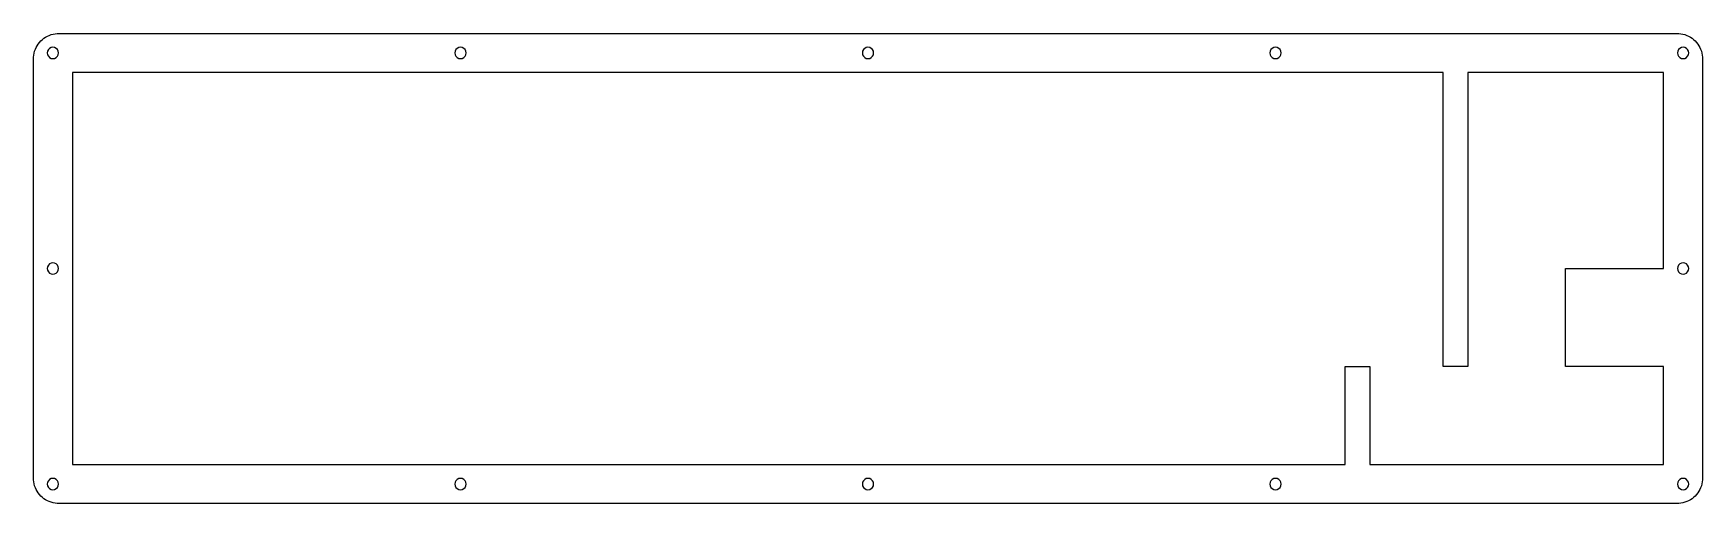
# Model space of a CAD drawing. Extents: x 0 to 325, y 0 to 92.
import ezdxf

# ---------------------------------------------------------------- set-up
doc = ezdxf.new("R2010")
doc.units = 0
doc.layers.get('0').update_dxf_attribs({"linetype": 'CONTINUOUS'})

msp = doc.modelspace()

# ---------------------------------------------------------------- linework, layer by layer
at = {"color": 0}
for p, q in [((2.48185, 90.8914), (2.82498, 91.083)), ((2.82498, 91.083), (3.18189, 91.2467)), ((3.18189, 91.2467), (3.54983, 91.3832)), ((3.54983, 91.3832), (3.9274, 91.4894)), ((3.9274, 91.4894), (4.3119, 91.5652)), ((4.3119, 91.5652), (4.70186, 91.6122)), ((4.70186, 91.6122), (5.09598, 91.627)), ((5.09598, 91.627), (319.858, 91.627)), ((319.858, 91.627), (320.251, 91.6122)), ((320.251, 91.6122), (320.64, 91.5652)), ((320.64, 91.5652), (321.025, 91.4894)), ((321.025, 91.4894), (321.404, 91.3832)), ((321.404, 91.3832), (321.772, 91.2467)), ((321.772, 91.2467), (322.129, 91.083)), ((322.129, 91.083), (322.471, 90.8914)), ((0.157097, 87.4102), (0.232888, 87.7947)), ((0.232888, 87.7947), (0.338998, 88.1726)), ((0.338998, 88.1726), (0.475424, 88.5402)), ((0.475424, 88.5402), (0.63941, 88.8972)), ((0.63941, 88.8972), (0.830957, 89.2404)), ((0.830957, 89.2404), (1.05006, 89.5657)), ((1.05006, 89.5657), (1.2926, 89.8744)), ((1.2926, 89.8744), (1.55994, 90.1622)), ((1.55994, 90.1622), (1.84795, 90.4296)), ((1.84795, 90.4296), (2.15663, 90.672)), ((2.15663, 90.672), (2.48185, 90.8914)), ((2.84841, 88.1669), (2.79604, 87.8279)), ((2.79604, 87.8279), (2.84841, 87.4875)), ((3.0055, 88.4742), (2.84841, 88.1669)), ((3.24804, 88.7166), (3.0055, 88.4742)), ((3.55533, 88.8739), (3.24804, 88.7166)), ((3.89573, 88.9275), (3.55533, 88.8739)), ((4.23471, 88.8739), (3.89573, 88.9275)), ((4.54201, 88.7166), (4.23471, 88.8739)), ((4.78455, 88.4742), (4.54201, 88.7166)), ((4.94164, 88.1669), (4.78455, 88.4742)), ((4.9954, 87.8279), (4.94164, 88.1669)), ((4.94164, 87.4875), (4.9954, 87.8279)), ((82.1394, 88.1669), (82.0857, 87.8265)), ((82.0857, 87.8265), (82.1394, 87.4875)), ((82.2949, 88.4742), (82.1394, 88.1669)), ((82.5391, 88.7166), (82.2949, 88.4742)), ((82.8449, 88.8739), (82.5391, 88.7166)), ((83.1854, 88.9261), (82.8449, 88.8739)), ((83.5258, 88.8739), (83.1854, 88.9261)), ((83.8331, 88.7166), (83.5258, 88.8739)), ((84.0754, 88.4742), (83.8331, 88.7166)), ((84.2328, 88.1669), (84.0754, 88.4742)), ((84.285, 87.8265), (84.2328, 88.1669)), ((84.2328, 87.4875), (84.285, 87.8265)), ((161.43, 88.1669), (161.376, 87.8265)), ((161.376, 87.8265), (161.43, 87.4875)), ((161.586, 88.4742), (161.43, 88.1669)), ((161.83, 88.7166), (161.586, 88.4742)), ((162.136, 88.8739), (161.83, 88.7166)), ((162.476, 88.9261), (162.136, 88.8739)), ((162.816, 88.8739), (162.476, 88.9261)), ((163.124, 88.7166), (162.816, 88.8739)), ((163.366, 88.4742), (163.124, 88.7166)), ((163.522, 88.1669), (163.366, 88.4742)), ((163.576, 87.8265), (163.522, 88.1669)), ((163.522, 87.4875), (163.576, 87.8265)), ((240.721, 88.1669), (240.667, 87.8265)), ((240.667, 87.8265), (240.721, 87.4875)), ((240.877, 88.4742), (240.721, 88.1669)), ((241.121, 88.7166), (240.877, 88.4742)), ((241.428, 88.8739), (241.121, 88.7166)), ((241.767, 88.9261), (241.428, 88.8739)), ((242.108, 88.8739), (241.767, 88.9261)), ((242.415, 88.7166), (242.108, 88.8739)), ((242.657, 88.4742), (242.415, 88.7166)), ((242.813, 88.1669), (242.657, 88.4742)), ((242.867, 87.8265), (242.813, 88.1669)), ((242.813, 87.4875), (242.867, 87.8265)), ((320.012, 88.1669), (319.959, 87.8265)), ((319.959, 87.8265), (320.012, 87.4875)), ((320.168, 88.4742), (320.012, 88.1669)), ((320.412, 88.7166), (320.168, 88.4742)), ((320.719, 88.8739), (320.412, 88.7166)), ((321.058, 88.9261), (320.719, 88.8739)), ((321.399, 88.8739), (321.058, 88.9261)), ((321.706, 88.7166), (321.399, 88.8739)), ((321.948, 88.4742), (321.706, 88.7166)), ((322.104, 88.1669), (321.948, 88.4742)), ((322.159, 87.8265), (322.104, 88.1669)), ((322.104, 87.4875), (322.159, 87.8265)), ((322.471, 90.8914), (322.797, 90.672)), ((322.797, 90.672), (323.106, 90.4296)), ((323.106, 90.4296), (323.394, 90.1622)), ((323.394, 90.1622), (323.66, 89.8744)), ((323.66, 89.8744), (323.904, 89.5657)), ((323.904, 89.5657), (324.122, 89.2404)), ((324.122, 89.2404), (324.313, 88.8972)), ((324.313, 88.8972), (324.477, 88.5402)), ((324.477, 88.5402), (324.613, 88.1726)), ((324.613, 88.1726), (324.721, 87.7947)), ((324.721, 87.7947), (324.797, 87.4102)), ((0.095085, 86.6263), (0.110243, 87.0204)), ((0.095085, 5.2269), (0.095085, 86.6263)), ((0.110243, 87.0204), (0.157097, 87.4102)), ((2.84841, 87.4875), (3.0055, 87.1802)), ((3.0055, 87.1802), (3.24804, 86.9379)), ((3.24804, 86.9379), (3.55533, 86.7805)), ((3.55533, 86.7805), (3.89573, 86.7269)), ((3.89573, 86.7269), (4.23471, 86.7805)), ((4.23471, 86.7805), (4.54201, 86.9379)), ((4.54201, 86.9379), (4.78455, 87.1802)), ((4.78455, 87.1802), (4.94164, 87.4875)), ((82.1394, 87.4875), (82.2949, 87.1802)), ((82.2949, 87.1802), (82.5391, 86.9379)), ((82.5391, 86.9379), (82.8449, 86.7805)), ((82.8449, 86.7805), (83.1854, 86.7269)), ((83.1854, 86.7269), (83.5258, 86.7805)), ((83.5258, 86.7805), (83.8331, 86.9379)), ((83.8331, 86.9379), (84.0754, 87.1802)), ((84.0754, 87.1802), (84.2328, 87.4875)), ((161.43, 87.4875), (161.586, 87.1802)), ((161.586, 87.1802), (161.83, 86.9379)), ((161.83, 86.9379), (162.136, 86.7805)), ((162.136, 86.7805), (162.476, 86.7269)), ((162.476, 86.7269), (162.816, 86.7805)), ((162.816, 86.7805), (163.124, 86.9379)), ((163.124, 86.9379), (163.366, 87.1802)), ((163.366, 87.1802), (163.522, 87.4875)), ((240.721, 87.4875), (240.877, 87.1802)), ((240.877, 87.1802), (241.121, 86.9379)), ((241.121, 86.9379), (241.428, 86.7805)), ((241.428, 86.7805), (241.767, 86.7269)), ((241.767, 86.7269), (242.108, 86.7805)), ((242.108, 86.7805), (242.415, 86.9379)), ((242.415, 86.9379), (242.657, 87.1802)), ((242.657, 87.1802), (242.813, 87.4875)), ((320.012, 87.4875), (320.168, 87.1802)), ((320.168, 87.1802), (320.412, 86.9379)), ((320.412, 86.9379), (320.719, 86.7805)), ((320.719, 86.7805), (321.058, 86.7269)), ((321.058, 86.7269), (321.399, 86.7805)), ((321.399, 86.7805), (321.706, 86.9379)), ((321.706, 86.9379), (321.948, 87.1802)), ((321.948, 87.1802), (322.104, 87.4875)), ((324.797, 87.4102), (324.843, 87.0204)), ((324.843, 87.0204), (324.859, 86.6263)), ((324.859, 86.6263), (324.859, 5.2269)), ((7.69497, 84.0274), (7.69497, 45.9274)), ((274.396, 84.0274), (7.69497, 84.0274)), ((274.396, 26.8773), (274.396, 84.0274)), ((317.259, 84.0274), (279.156, 84.0274)), ((279.156, 84.0274), (279.156, 26.8773)), ((317.259, 45.9274), (317.259, 84.0274)), ((2.84841, 46.2661), (2.79604, 45.9274)), ((2.79604, 45.9274), (2.84841, 45.587)), ((3.0055, 46.5737), (2.84841, 46.2661)), ((2.84841, 45.587), (3.0055, 45.2797)), ((3.24804, 46.8161), (3.0055, 46.5737)), ((3.55533, 46.9731), (3.24804, 46.8161)), ((3.89573, 47.027), (3.55533, 46.9731)), ((4.23471, 46.9731), (3.89573, 47.027)), ((4.54201, 46.8161), (4.23471, 46.9731)), ((4.78455, 46.5737), (4.54201, 46.8161)), ((4.94164, 46.2661), (4.78455, 46.5737)), ((4.78455, 45.2797), (4.94164, 45.587)), ((4.9954, 45.9274), (4.94164, 46.2661)), ((4.94164, 45.587), (4.9954, 45.9274)), ((7.69497, 45.9274), (7.69359, 45.9274)), ((7.69359, 45.9274), (7.69359, 26.8773)), ((298.209, 26.8773), (298.209, 45.9274)), ((298.209, 45.9274), (317.259, 45.9274)), ((320.012, 46.2661), (319.959, 45.9274)), ((319.959, 45.9274), (320.012, 45.587)), ((320.168, 46.5737), (320.012, 46.2661)), ((320.012, 45.587), (320.168, 45.2797)), ((320.412, 46.8161), (320.168, 46.5737)), ((320.719, 46.9731), (320.412, 46.8161)), ((321.058, 47.027), (320.719, 46.9731)), ((321.399, 46.9731), (321.058, 47.027)), ((321.706, 46.8161), (321.399, 46.9731)), ((321.948, 46.5737), (321.706, 46.8161)), ((322.104, 46.2661), (321.948, 46.5737)), ((321.948, 45.2797), (322.104, 45.587)), ((322.159, 45.9274), (322.104, 46.2661)), ((322.104, 45.587), (322.159, 45.9274)), ((3.0055, 45.2797), (3.24804, 45.037)), ((3.24804, 45.037), (3.55533, 44.8814)), ((3.55533, 44.8814), (3.89573, 44.8261)), ((3.89573, 44.8261), (4.23471, 44.8814)), ((4.23471, 44.8814), (4.54201, 45.037)), ((4.54201, 45.037), (4.78455, 45.2797)), ((320.168, 45.2797), (320.412, 45.037)), ((320.412, 45.037), (320.719, 44.8814)), ((320.719, 44.8814), (321.058, 44.8261)), ((321.058, 44.8261), (321.399, 44.8814)), ((321.399, 44.8814), (321.706, 45.037)), ((321.706, 45.037), (321.948, 45.2797)), ((7.69359, 26.8773), (7.69497, 26.8773)), ((7.69497, 26.8773), (7.69497, 7.82726)), ((255.345, 7.82726), (255.345, 26.8773)), ((255.345, 26.8773), (260.106, 26.8773)), ((260.106, 26.8773), (260.106, 7.82726)), ((279.156, 26.8773), (274.396, 26.8773)), ((317.259, 26.8773), (298.209, 26.8773)), ((317.259, 7.82726), (317.259, 26.8773)), ((7.69497, 7.82726), (255.345, 7.82726)), ((260.106, 7.82726), (317.259, 7.82726)), ((0.110243, 4.83415), (0.095085, 5.2269)), ((0.157097, 4.44419), (0.110243, 4.83415)), ((0.232888, 4.05832), (0.157097, 4.44419)), ((0.338998, 3.68074), (0.232888, 4.05832)), ((0.475424, 3.31281), (0.338998, 3.68074)), ((0.63941, 2.95727), (0.475424, 3.31281)), ((2.84841, 4.36563), (2.79604, 4.02527)), ((2.79604, 4.02527), (2.84841, 3.68625)), ((3.0055, 4.67293), (2.84841, 4.36563)), ((2.84841, 3.68625), (3.0055, 3.38033)), ((3.24804, 4.91546), (3.0055, 4.67293)), ((3.0055, 3.38033), (3.24804, 3.13642)), ((3.55533, 5.07256), (3.24804, 4.91546)), ((3.89573, 5.12632), (3.55533, 5.07256)), ((4.23471, 5.07256), (3.89573, 5.12632)), ((4.54201, 4.91546), (4.23471, 5.07256)), ((4.78455, 4.67293), (4.54201, 4.91546)), ((4.54201, 3.13642), (4.78455, 3.38033)), ((4.94164, 4.36563), (4.78455, 4.67293)), ((4.78455, 3.38033), (4.94164, 3.68625)), ((4.9954, 4.02527), (4.94164, 4.36563)), ((4.94164, 3.68625), (4.9954, 4.02527)), ((82.1394, 4.36563), (82.0857, 4.02527)), ((82.0857, 4.02527), (82.1394, 3.68625)), ((82.2949, 4.67293), (82.1394, 4.36563)), ((82.1394, 3.68625), (82.2949, 3.38033)), ((82.5391, 4.91546), (82.2949, 4.67293)), ((82.2949, 3.38033), (82.5391, 3.13642)), ((82.8449, 5.07256), (82.5391, 4.91546)), ((83.1854, 5.12632), (82.8449, 5.07256)), ((83.5258, 5.07256), (83.1854, 5.12632)), ((83.8331, 4.91546), (83.5258, 5.07256)), ((84.0754, 4.67293), (83.8331, 4.91546)), ((83.8331, 3.13642), (84.0754, 3.38033)), ((84.2328, 4.36563), (84.0754, 4.67293)), ((84.0754, 3.38033), (84.2328, 3.68625)), ((84.285, 4.02527), (84.2328, 4.36563)), ((84.2328, 3.68625), (84.285, 4.02527)), ((161.43, 4.36563), (161.376, 4.02527)), ((161.376, 4.02527), (161.43, 3.68625)), ((161.586, 4.67293), (161.43, 4.36563)), ((161.43, 3.68625), (161.586, 3.38033)), ((161.83, 4.91546), (161.586, 4.67293)), ((161.586, 3.38033), (161.83, 3.13642)), ((162.136, 5.07256), (161.83, 4.91546)), ((162.476, 5.12632), (162.136, 5.07256)), ((162.816, 5.07256), (162.476, 5.12632)), ((163.124, 4.91546), (162.816, 5.07256)), ((163.366, 4.67293), (163.124, 4.91546)), ((163.124, 3.13642), (163.366, 3.38033)), ((163.522, 4.36563), (163.366, 4.67293)), ((163.366, 3.38033), (163.522, 3.68625)), ((163.576, 4.02527), (163.522, 4.36563)), ((163.522, 3.68625), (163.576, 4.02527)), ((240.721, 4.36563), (240.667, 4.02527)), ((240.667, 4.02527), (240.721, 3.68625)), ((240.877, 4.67293), (240.721, 4.36563)), ((240.721, 3.68625), (240.877, 3.38033)), ((241.121, 4.91546), (240.877, 4.67293)), ((240.877, 3.38033), (241.121, 3.13642)), ((241.428, 5.07256), (241.121, 4.91546)), ((241.767, 5.12632), (241.428, 5.07256)), ((242.108, 5.07256), (241.767, 5.12632)), ((242.415, 4.91546), (242.108, 5.07256)), ((242.657, 4.67293), (242.415, 4.91546)), ((242.415, 3.13642), (242.657, 3.38033)), ((242.813, 4.36563), (242.657, 4.67293)), ((242.657, 3.38033), (242.813, 3.68625)), ((242.867, 4.02527), (242.813, 4.36563)), ((242.813, 3.68625), (242.867, 4.02527)), ((320.012, 4.36563), (319.959, 4.02527)), ((319.959, 4.02527), (320.012, 3.68625)), ((320.168, 4.67293), (320.012, 4.36563)), ((320.012, 3.68625), (320.168, 3.38033)), ((320.412, 4.91546), (320.168, 4.67293)), ((320.168, 3.38033), (320.412, 3.13642)), ((320.719, 5.07256), (320.412, 4.91546)), ((321.058, 5.12632), (320.719, 5.07256)), ((321.399, 5.07256), (321.058, 5.12632)), ((321.706, 4.91546), (321.399, 5.07256)), ((321.948, 4.67293), (321.706, 4.91546)), ((321.706, 3.13642), (321.948, 3.38033)), ((322.104, 4.36563), (321.948, 4.67293)), ((321.948, 3.38033), (322.104, 3.68625)), ((322.159, 4.02527), (322.104, 4.36563)), ((322.104, 3.68625), (322.159, 4.02527)), ((324.477, 3.31281), (324.313, 2.95727)), ((324.613, 3.68074), (324.477, 3.31281)), ((324.721, 4.05832), (324.613, 3.68074)), ((324.797, 4.44419), (324.721, 4.05832)), ((324.843, 4.83415), (324.797, 4.44419)), ((324.859, 5.2269), (324.843, 4.83415)), ((0.830957, 2.61414), (0.63941, 2.95727)), ((1.05006, 2.28755), (0.830957, 2.61414)), ((1.2926, 1.97886), (1.05006, 2.28755)), ((1.55994, 1.69085), (1.2926, 1.97886)), ((1.84795, 1.42351), (1.55994, 1.69085)), ((2.15663, 1.18098), (1.84795, 1.42351)), ((2.48185, 0.963249), (2.15663, 1.18098)), ((2.82498, 0.770322), (2.48185, 0.963249)), ((3.18189, 0.606337), (2.82498, 0.770322)), ((3.54983, 0.47129), (3.18189, 0.606337)), ((3.24804, 3.13642), (3.55533, 2.97932)), ((3.9274, 0.365181), (3.54983, 0.47129)), ((3.55533, 2.97932), (3.89573, 2.92558)), ((3.89573, 2.92558), (4.23471, 2.97932)), ((4.3119, 0.28801), (3.9274, 0.365181)), ((4.23471, 2.97932), (4.54201, 3.13642)), ((4.70186, 0.241157), (4.3119, 0.28801)), ((5.09598, 0.227376), (4.70186, 0.241157)), ((319.858, 0.225998), (5.09598, 0.227376)), ((82.5391, 3.13642), (82.8449, 2.97932)), ((82.8449, 2.97932), (83.1854, 2.92558)), ((83.1854, 2.92558), (83.5258, 2.97932)), ((83.5258, 2.97932), (83.8331, 3.13642)), ((161.83, 3.13642), (162.136, 2.97932)), ((162.136, 2.97932), (162.476, 2.92558)), ((162.476, 2.92558), (162.816, 2.97932)), ((162.816, 2.97932), (163.124, 3.13642)), ((241.121, 3.13642), (241.428, 2.97932)), ((241.428, 2.97932), (241.767, 2.92558)), ((241.767, 2.92558), (242.108, 2.97932)), ((242.108, 2.97932), (242.415, 3.13642)), ((320.251, 0.241157), (319.858, 0.225998)), ((320.64, 0.28801), (320.251, 0.241157)), ((320.412, 3.13642), (320.719, 2.97932)), ((321.025, 0.365181), (320.64, 0.28801)), ((320.719, 2.97932), (321.058, 2.92558)), ((321.404, 0.47129), (321.025, 0.365181)), ((321.058, 2.92558), (321.399, 2.97932)), ((321.399, 2.97932), (321.706, 3.13642)), ((321.772, 0.606337), (321.404, 0.47129)), ((322.129, 0.770322), (321.772, 0.606337)), ((322.471, 0.963249), (322.129, 0.770322)), ((322.797, 1.18098), (322.471, 0.963249)), ((323.106, 1.42351), (322.797, 1.18098)), ((323.394, 1.69085), (323.106, 1.42351)), ((323.66, 1.97886), (323.394, 1.69085)), ((323.904, 2.28755), (323.66, 1.97886)), ((324.122, 2.61414), (323.904, 2.28755)), ((324.313, 2.95727), (324.122, 2.61414))]:
    msp.add_line(p, q, dxfattribs=at)

doc.saveas('drawing.dxf')
